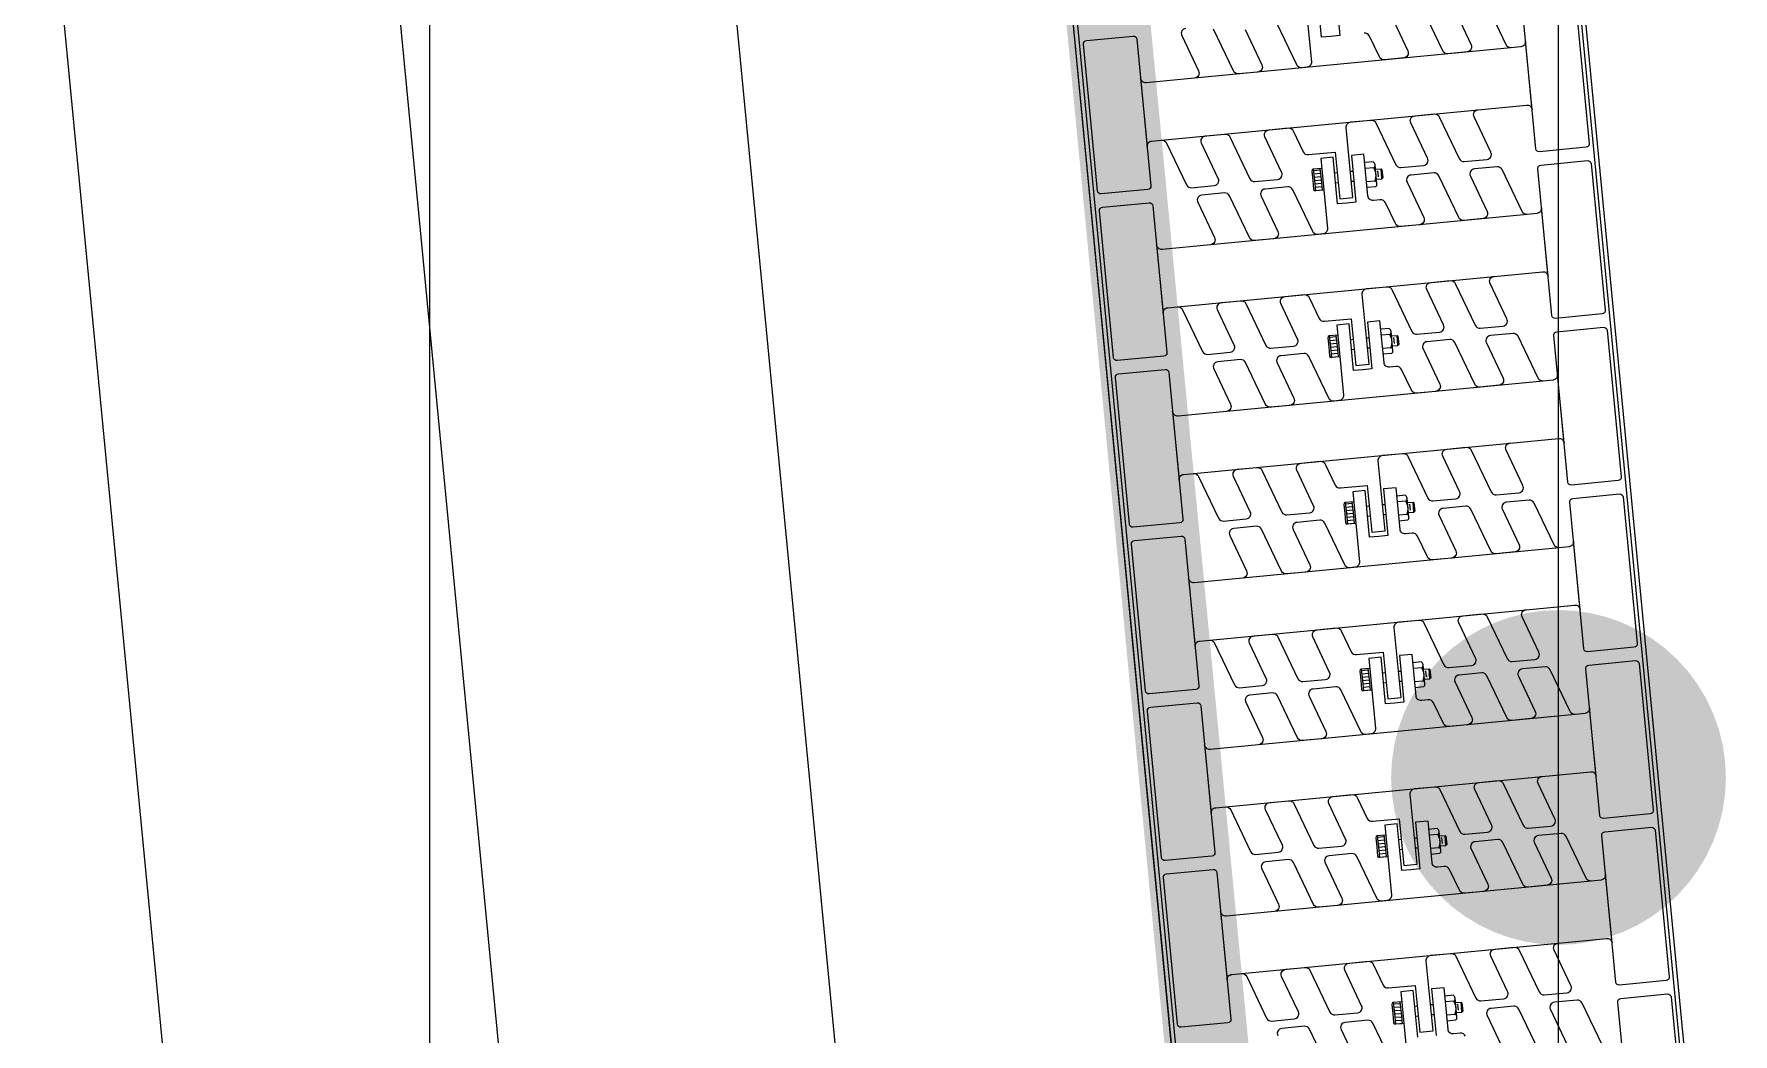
# Model space of a CAD drawing. Header units: millimetres. Extents: x 0 to 1390178, y 0 to 110113.
# Drawn here: x 476686 to 477701, y 20913 to 21510 of the extents above; entities that cross this region are included whole.
import ezdxf
from ezdxf.xclip import XClip

# ---------------------------------------------------------------- set-up
doc = ezdxf.new("R2010")
doc.units = ezdxf.units.MM
doc.header["$LTSCALE"] = 100
doc.header["$XCLIPFRAME"] = 0
doc.linetypes.add('X - 평면도$0$CEN', pattern=[62, 60, -1, 0, -1])
doc.linetypes.add('X - 평면도$0$HID', pattern=[1.5, 1, -0.5])
for name, color, linetype in [('SYM', 7, 'Continuous'), ('X - 평면도$0$AA-EL-PCN4', 4, 'Continuous'), ('X - 평면도$0$AA-WAXM-BRCK', 3, 'Continuous'), ('X - 평면도$0$AA-XXXX-CNTL', 1, 'X - 평면도$0$CEN'), ('X - 평면도$0$램프 패턴', 9, 'Continuous'), ('X - 평면도$0$트랜치', 8, 'Continuous')]:
    doc.layers.add(name, color=color, linetype=linetype)
doc.layers.add('X - 평면도$0$차수판', color=6, linetype='X - 평면도$0$HID', plot=False)

# ---------------------------------------------------------------- blocks, each defined once
blk = doc.blocks.new('*U795')
at = {"layer": 'X - 평면도$0$트랜치'}
for p, q in [((-3265, 259), (-3265, 69.1)), ((-3165, 259), (-3165, 69.1)), ((-3065, 259), (-3065, 69.1)), ((-2965, 259), (-2965, 69.1)), ((-2865, 259), (-2865, 69.1)), ((-2765, 259), (-2765, 69.1)), ((-3230, 46), (-3230, 235.9)), ((-3130, 46), (-3130, 235.9)), ((-3030, 46), (-3030, 235.9)), ((-2930, 46), (-2930, 235.9)), ((-2830, 46), (-2830, 235.9)), ((-2730, 46), (-2730, 235.9)), ((-3297.5, 170.5), (-3304, 170.5)), ((-3304, 166.5), (-3304, 170.5)), ((-3304, 165.5), (-3304, 170.5)), ((-3297.5, 166.5), (-3304, 166.5)), ((-3297.5, 171.5), (-3303, 171.5)), ((-3302, 166.5), (-3302, 170.5)), ((-3300, 166.5), (-3300, 170.5)), ((-3298, 166.5), (-3298, 170.5)), ((-3292, 171.5), (-3297.5, 171.5)), ((-3291, 170.5), (-3297.5, 170.5)), ((-3291, 166.5), (-3297.5, 166.5)), ((-3296, 166.5), (-3296, 170.5)), ((-3294, 166.5), (-3294, 170.5)), ((-3292, 166.5), (-3292, 170.5)), ((-3291, 165.5), (-3291, 170.5)), ((-3197.5, 170.5), (-3204, 170.5)), ((-3204, 166.5), (-3204, 170.5)), ((-3204, 165.5), (-3204, 170.5)), ((-3197.5, 166.5), (-3204, 166.5)), ((-3197.5, 171.5), (-3203, 171.5)), ((-3202, 166.5), (-3202, 170.5)), ((-3200, 166.5), (-3200, 170.5)), ((-3198, 166.5), (-3198, 170.5)), ((-3192, 171.5), (-3197.5, 171.5)), ((-3191, 170.5), (-3197.5, 170.5)), ((-3191, 166.5), (-3197.5, 166.5)), ((-3196, 166.5), (-3196, 170.5)), ((-3194, 166.5), (-3194, 170.5)), ((-3192, 166.5), (-3192, 170.5)), ((-3191, 165.5), (-3191, 170.5)), ((-3097.5, 170.5), (-3104, 170.5)), ((-3104, 166.5), (-3104, 170.5)), ((-3104, 165.5), (-3104, 170.5)), ((-3097.5, 166.5), (-3104, 166.5)), ((-3097.5, 171.5), (-3103, 171.5)), ((-3102, 166.5), (-3102, 170.5)), ((-3100, 166.5), (-3100, 170.5)), ((-3098, 166.5), (-3098, 170.5)), ((-3092, 171.5), (-3097.5, 171.5)), ((-3091, 170.5), (-3097.5, 170.5)), ((-3091, 166.5), (-3097.5, 166.5)), ((-3096, 166.5), (-3096, 170.5)), ((-3094, 166.5), (-3094, 170.5)), ((-3092, 166.5), (-3092, 170.5)), ((-3091, 165.5), (-3091, 170.5)), ((-2997.5, 170.5), (-3004, 170.5)), ((-3004, 166.5), (-3004, 170.5)), ((-3004, 165.5), (-3004, 170.5)), ((-2997.5, 166.5), (-3004, 166.5)), ((-2997.5, 171.5), (-3003, 171.5)), ((-3002, 166.5), (-3002, 170.5)), ((-3000, 166.5), (-3000, 170.5)), ((-2998, 166.5), (-2998, 170.5)), ((-2992, 171.5), (-2997.5, 171.5)), ((-2991, 170.5), (-2997.5, 170.5)), ((-2991, 166.5), (-2997.5, 166.5)), ((-2996, 166.5), (-2996, 170.5)), ((-2994, 166.5), (-2994, 170.5)), ((-2992, 166.5), (-2992, 170.5)), ((-2991, 165.5), (-2991, 170.5)), ((-2897.5, 170.5), (-2904, 170.5)), ((-2904, 166.5), (-2904, 170.5)), ((-2904, 165.5), (-2904, 170.5)), ((-2897.5, 166.5), (-2904, 166.5)), ((-2897.5, 171.5), (-2903, 171.5)), ((-2902, 166.5), (-2902, 170.5)), ((-2900, 166.5), (-2900, 170.5)), ((-2898, 166.5), (-2898, 170.5)), ((-2892, 171.5), (-2897.5, 171.5)), ((-2891, 170.5), (-2897.5, 170.5)), ((-2891, 166.5), (-2897.5, 166.5)), ((-2896, 166.5), (-2896, 170.5)), ((-2894, 166.5), (-2894, 170.5)), ((-2892, 166.5), (-2892, 170.5)), ((-2891, 165.5), (-2891, 170.5)), ((-2797.5, 170.5), (-2804, 170.5)), ((-2804, 166.5), (-2804, 170.5)), ((-2804, 165.5), (-2804, 170.5)), ((-2797.5, 166.5), (-2804, 166.5)), ((-2797.5, 171.5), (-2803, 171.5)), ((-2802, 166.5), (-2802, 170.5)), ((-2800, 166.5), (-2800, 170.5)), ((-2798, 166.5), (-2798, 170.5)), ((-2792, 171.5), (-2797.5, 171.5)), ((-2791, 170.5), (-2797.5, 170.5)), ((-2791, 166.5), (-2797.5, 166.5)), ((-2796, 166.5), (-2796, 170.5)), ((-2794, 166.5), (-2794, 170.5)), ((-2792, 166.5), (-2792, 170.5)), ((-2791, 165.5), (-2791, 170.5)), ((-3300.5, 156.5), (-3300.5, 158)), ((-3294.5, 156.5), (-3294.5, 158)), ((-3200.5, 156.5), (-3200.5, 158)), ((-3194.5, 156.5), (-3194.5, 158)), ((-3100.5, 156.5), (-3100.5, 158)), ((-3094.5, 156.5), (-3094.5, 158)), ((-3000.5, 156.5), (-3000.5, 158)), ((-2994.5, 156.5), (-2994.5, 158)), ((-2900.5, 156.5), (-2900.5, 158)), ((-2894.5, 156.5), (-2894.5, 158)), ((-2800.5, 156.5), (-2800.5, 158)), ((-2794.5, 156.5), (-2794.5, 158)), ((-3300.5, 147), (-3300.5, 148.5)), ((-3294.5, 147), (-3294.5, 148.5)), ((-3200.5, 147), (-3200.5, 148.5)), ((-3194.5, 147), (-3194.5, 148.5)), ((-3100.5, 147), (-3100.5, 148.5)), ((-3094.5, 147), (-3094.5, 148.5)), ((-3000.5, 147), (-3000.5, 148.5)), ((-2994.5, 147), (-2994.5, 148.5)), ((-2900.5, 147), (-2900.5, 148.5)), ((-2894.5, 147), (-2894.5, 148.5)), ((-2800.5, 147), (-2800.5, 148.5)), ((-2794.5, 147), (-2794.5, 148.5)), ((-3305, 134.5), (-3305, 139.5)), ((-3303.2, 133.5), (-3291.8, 133.5)), ((-3301.5, 134.5), (-3301.5, 139.5)), ((-3300.5, 133.5), (-3300.5, 130.2)), ((-3295.5, 132.4), (-3299.2, 132.4)), ((-3294.5, 133.5), (-3294.5, 130.2)), ((-3293.5, 134.5), (-3293.5, 139.5)), ((-3290, 134.5), (-3290, 139.5)), ((-3205, 134.5), (-3205, 139.5)), ((-3203.2, 133.5), (-3191.8, 133.5)), ((-3201.5, 134.5), (-3201.5, 139.5)), ((-3200.5, 133.5), (-3200.5, 130.2)), ((-3195.5, 132.4), (-3199.2, 132.4)), ((-3194.5, 133.5), (-3194.5, 130.2)), ((-3193.5, 134.5), (-3193.5, 139.5)), ((-3190, 134.5), (-3190, 139.5)), ((-3105, 134.5), (-3105, 139.5)), ((-3103.2, 133.5), (-3091.8, 133.5)), ((-3101.5, 134.5), (-3101.5, 139.5)), ((-3100.5, 133.5), (-3100.5, 130.2)), ((-3095.5, 132.4), (-3099.2, 132.4)), ((-3094.5, 133.5), (-3094.5, 130.2)), ((-3093.5, 134.5), (-3093.5, 139.5)), ((-3090, 134.5), (-3090, 139.5)), ((-3005, 134.5), (-3005, 139.5)), ((-3003.2, 133.5), (-2991.8, 133.5)), ((-3001.5, 134.5), (-3001.5, 139.5)), ((-3000.5, 133.5), (-3000.5, 130.2)), ((-2995.5, 132.4), (-2999.2, 132.4)), ((-2994.5, 133.5), (-2994.5, 130.2)), ((-2993.5, 134.5), (-2993.5, 139.5)), ((-2990, 134.5), (-2990, 139.5)), ((-2905, 134.5), (-2905, 139.5)), ((-2903.2, 133.5), (-2891.8, 133.5)), ((-2901.5, 134.5), (-2901.5, 139.5)), ((-2900.5, 133.5), (-2900.5, 130.2)), ((-2895.5, 132.4), (-2899.2, 132.4)), ((-2894.5, 133.5), (-2894.5, 130.2)), ((-2893.5, 134.5), (-2893.5, 139.5)), ((-2890, 134.5), (-2890, 139.5)), ((-2805, 134.5), (-2805, 139.5)), ((-2803.2, 133.5), (-2791.8, 133.5)), ((-2801.5, 134.5), (-2801.5, 139.5)), ((-2800.5, 133.5), (-2800.5, 130.2)), ((-2795.5, 132.4), (-2799.2, 132.4)), ((-2794.5, 133.5), (-2794.5, 130.2)), ((-2793.5, 134.5), (-2793.5, 139.5)), ((-2790, 134.5), (-2790, 139.5)), ((-3300.5, 130.2), (-3299.9, 129.5)), ((-3300.5, 130.2), (-3294.5, 130.2)), ((-3299.9, 129.5), (-3295.2, 129.5)), ((-3294.5, 130.2), (-3295.2, 129.5)), ((-3200.5, 130.2), (-3199.9, 129.5)), ((-3200.5, 130.2), (-3194.5, 130.2)), ((-3199.9, 129.5), (-3195.2, 129.5)), ((-3194.5, 130.2), (-3195.2, 129.5)), ((-3100.5, 130.2), (-3099.9, 129.5)), ((-3100.5, 130.2), (-3094.5, 130.2)), ((-3099.9, 129.5), (-3095.2, 129.5)), ((-3094.5, 130.2), (-3095.2, 129.5)), ((-3000.5, 130.2), (-2999.9, 129.5)), ((-3000.5, 130.2), (-2994.5, 130.2)), ((-2999.9, 129.5), (-2995.2, 129.5)), ((-2994.5, 130.2), (-2995.2, 129.5)), ((-2900.5, 130.2), (-2899.9, 129.5)), ((-2900.5, 130.2), (-2894.5, 130.2)), ((-2899.9, 129.5), (-2895.2, 129.5)), ((-2894.5, 130.2), (-2895.2, 129.5)), ((-2800.5, 130.2), (-2799.9, 129.5)), ((-2800.5, 130.2), (-2794.5, 130.2)), ((-2799.9, 129.5), (-2795.2, 129.5)), ((-2794.5, 130.2), (-2795.2, 129.5))]:
    blk.add_line(p, q, dxfattribs=at)
for points in [[(-5695, 305), (-5695, 0), (805, 0), (805, 305)], [(802.5, 2.5), (802.5, 302.5), (-5692.5, 302.5), (-5692.5, 2.5)]]:
    blk.add_lwpolyline(points, close=True, dxfattribs=at)
for points in [[(-3291.5, 268, -0.414214), (-3293.5, 270), (-3293.5, 298, -0.414214), (-3291.5, 300), (-3203.5, 300, -0.414214), (-3201.5, 298), (-3201.5, 270, -0.414214), (-3203.5, 268)], [(-3191.5, 268, -0.414214), (-3193.5, 270), (-3193.5, 298, -0.414214), (-3191.5, 300), (-3103.5, 300, -0.414214), (-3101.5, 298), (-3101.5, 270, -0.414214), (-3103.5, 268)], [(-3091.5, 268, -0.414214), (-3093.5, 270), (-3093.5, 298, -0.414214), (-3091.5, 300), (-3003.5, 300, -0.414214), (-3001.5, 298), (-3001.5, 270, -0.414214), (-3003.5, 268)], [(-2991.5, 268, -0.414214), (-2993.5, 270), (-2993.5, 298, -0.414214), (-2991.5, 300), (-2903.5, 300, -0.414214), (-2901.5, 298), (-2901.5, 270, -0.414214), (-2903.5, 268)], [(-2891.5, 268, -0.414214), (-2893.5, 270), (-2893.5, 298, -0.414214), (-2891.5, 300), (-2803.5, 300, -0.414214), (-2801.5, 298), (-2801.5, 270, -0.414214), (-2803.5, 268)], [(-2791.5, 268, -0.414214), (-2793.5, 270), (-2793.5, 298, -0.414214), (-2791.5, 300), (-2703.5, 300, -0.414214), (-2701.5, 298), (-2701.5, 270, -0.414214), (-2703.5, 268)], [(-3265, 194.6), (-3265, 183, -0.315299), (-3267, 180.2), (-3280, 175.5, 0.315299), (-3282, 172.6), (-3282, 156.5), (-3310, 156.5), (-3310, 148.5), (-3268, 148.5, -0.414214), (-3265, 145.5), (-3265, 133.4, -0.315299), (-3267, 130.6), (-3293, 121.1, 0.315299), (-3295, 118.3), (-3295, 104.7, 0.520567), (-3291, 101.9), (-3269, 109.9, -0.520567), (-3265, 107.1), (-3265, 95.4, -0.315299), (-3267, 92.6), (-3293, 83.1, 0.315299), (-3295, 80.3), (-3295, 66.7, 0.520567), (-3291, 63.9), (-3269, 71.9, -0.520567), (-3265, 69.1), (-3265, 40, -0.414214), (-3268, 37), (-3227, 37, -0.414214), (-3230, 40), (-3230, 46, -0.315299), (-3228, 48.8), (-3202, 58.3, 0.315299), (-3200, 61.1), (-3200, 74.7, 0.520567), (-3204, 77.5), (-3226, 69.5, -0.520567), (-3230, 72.4), (-3230, 84, -0.315299), (-3228, 86.8), (-3202, 96.3, 0.315299), (-3200, 99.1), (-3200, 112.7, 0.520567), (-3204, 115.5), (-3226, 107.5, -0.520567), (-3230, 110.4), (-3230, 122, -0.315299), (-3228, 124.8), (-3215, 129.5, 0.315299), (-3213, 132.4), (-3213, 136.5, -0.414214), (-3210, 139.5), (-3185, 139.5), (-3185, 147), (-3213, 147), (-3213, 152.5), (-3213, 158), (-3185, 158), (-3185, 165.5), (-3227, 165.5, -0.414214), (-3230, 168.5), (-3230, 171.6, -0.315299), (-3228, 174.4), (-3202, 183.9, 0.315299), (-3200, 186.7), (-3200, 200.3, 0.520567), (-3204, 203.1), (-3226, 195.1, -0.520567), (-3230, 197.9), (-3230, 209.6, -0.315299), (-3228, 212.4), (-3202, 221.9, 0.315299), (-3200, 224.7), (-3200, 238.3, 0.520567), (-3204, 241.1), (-3226, 233.1, -0.520567), (-3230, 235.9), (-3230, 265, -0.414214), (-3227, 268), (-3268, 268, -0.414214), (-3265, 265), (-3265, 259, -0.315299), (-3267, 256.2), (-3293, 246.7, 0.315299), (-3295, 243.9), (-3295, 230.3, 0.520567), (-3291, 227.5), (-3269, 235.5, -0.520567), (-3265, 232.6), (-3265, 221, -0.315299), (-3267, 218.2), (-3293, 208.7, 0.315299), (-3295, 205.9), (-3295, 192.3, 0.520567), (-3291, 189.5), (-3269, 197.5, -0.520567)], [(-3165, 194.6), (-3165, 183, -0.315299), (-3167, 180.2), (-3180, 175.5, 0.315299), (-3182, 172.6), (-3182, 156.5), (-3210, 156.5), (-3210, 148.5), (-3168, 148.5, -0.414214), (-3165, 145.5), (-3165, 133.4, -0.315299), (-3167, 130.6), (-3193, 121.1, 0.315299), (-3195, 118.3), (-3195, 104.7, 0.520567), (-3191, 101.9), (-3169, 109.9, -0.520567), (-3165, 107.1), (-3165, 95.4, -0.315299), (-3167, 92.6), (-3193, 83.1, 0.315299), (-3195, 80.3), (-3195, 66.7, 0.520567), (-3191, 63.9), (-3169, 71.9, -0.520567), (-3165, 69.1), (-3165, 40, -0.414214), (-3168, 37), (-3127, 37, -0.414214), (-3130, 40), (-3130, 46, -0.315299), (-3128, 48.8), (-3102, 58.3, 0.315299), (-3100, 61.1), (-3100, 74.7, 0.520567), (-3104, 77.5), (-3126, 69.5, -0.520567), (-3130, 72.4), (-3130, 84, -0.315299), (-3128, 86.8), (-3102, 96.3, 0.315299), (-3100, 99.1), (-3100, 112.7, 0.520567), (-3104, 115.5), (-3126, 107.5, -0.520567), (-3130, 110.4), (-3130, 122, -0.315299), (-3128, 124.8), (-3115, 129.5, 0.315299), (-3113, 132.4), (-3113, 136.5, -0.414214), (-3110, 139.5), (-3085, 139.5), (-3085, 147), (-3113, 147), (-3113, 152.5), (-3113, 158), (-3085, 158), (-3085, 165.5), (-3127, 165.5, -0.414214), (-3130, 168.5), (-3130, 171.6, -0.315299), (-3128, 174.4), (-3102, 183.9, 0.315299), (-3100, 186.7), (-3100, 200.3, 0.520567), (-3104, 203.1), (-3126, 195.1, -0.520567), (-3130, 197.9), (-3130, 209.6, -0.315299), (-3128, 212.4), (-3102, 221.9, 0.315299), (-3100, 224.7), (-3100, 238.3, 0.520567), (-3104, 241.1), (-3126, 233.1, -0.520567), (-3130, 235.9), (-3130, 265, -0.414214), (-3127, 268), (-3168, 268, -0.414214), (-3165, 265), (-3165, 259, -0.315299), (-3167, 256.2), (-3193, 246.7, 0.315299), (-3195, 243.9), (-3195, 230.3, 0.520567), (-3191, 227.5), (-3169, 235.5, -0.520567), (-3165, 232.6), (-3165, 221, -0.315299), (-3167, 218.2), (-3193, 208.7, 0.315299), (-3195, 205.9), (-3195, 192.3, 0.520567), (-3191, 189.5), (-3169, 197.5, -0.520567)], [(-3065, 194.6), (-3065, 183, -0.315299), (-3067, 180.2), (-3080, 175.5, 0.315299), (-3082, 172.6), (-3082, 156.5), (-3110, 156.5), (-3110, 148.5), (-3068, 148.5, -0.414214), (-3065, 145.5), (-3065, 133.4, -0.315299), (-3067, 130.6), (-3093, 121.1, 0.315299), (-3095, 118.3), (-3095, 104.7, 0.520567), (-3091, 101.9), (-3069, 109.9, -0.520567), (-3065, 107.1), (-3065, 95.4, -0.315299), (-3067, 92.6), (-3093, 83.1, 0.315299), (-3095, 80.3), (-3095, 66.7, 0.520567), (-3091, 63.9), (-3069, 71.9, -0.520567), (-3065, 69.1), (-3065, 40, -0.414214), (-3068, 37), (-3027, 37, -0.414214), (-3030, 40), (-3030, 46, -0.315299), (-3028, 48.8), (-3002, 58.3, 0.315299), (-3000, 61.1), (-3000, 74.7, 0.520567), (-3004, 77.5), (-3026, 69.5, -0.520567), (-3030, 72.4), (-3030, 84, -0.315299), (-3028, 86.8), (-3002, 96.3, 0.315299), (-3000, 99.1), (-3000, 112.7, 0.520567), (-3004, 115.5), (-3026, 107.5, -0.520567), (-3030, 110.4), (-3030, 122, -0.315299), (-3028, 124.8), (-3015, 129.5, 0.315299), (-3013, 132.4), (-3013, 136.5, -0.414214), (-3010, 139.5), (-2985, 139.5), (-2985, 147), (-3013, 147), (-3013, 152.5), (-3013, 158), (-2985, 158), (-2985, 165.5), (-3027, 165.5, -0.414214), (-3030, 168.5), (-3030, 171.6, -0.315299), (-3028, 174.4), (-3002, 183.9, 0.315299), (-3000, 186.7), (-3000, 200.3, 0.520567), (-3004, 203.1), (-3026, 195.1, -0.520567), (-3030, 197.9), (-3030, 209.6, -0.315299), (-3028, 212.4), (-3002, 221.9, 0.315299), (-3000, 224.7), (-3000, 238.3, 0.520567), (-3004, 241.1), (-3026, 233.1, -0.520567), (-3030, 235.9), (-3030, 265, -0.414214), (-3027, 268), (-3068, 268, -0.414214), (-3065, 265), (-3065, 259, -0.315299), (-3067, 256.2), (-3093, 246.7, 0.315299), (-3095, 243.9), (-3095, 230.3, 0.520567), (-3091, 227.5), (-3069, 235.5, -0.520567), (-3065, 232.6), (-3065, 221, -0.315299), (-3067, 218.2), (-3093, 208.7, 0.315299), (-3095, 205.9), (-3095, 192.3, 0.520567), (-3091, 189.5), (-3069, 197.5, -0.520567)], [(-2965, 194.6), (-2965, 183, -0.315299), (-2967, 180.2), (-2980, 175.5, 0.315299), (-2982, 172.6), (-2982, 156.5), (-3010, 156.5), (-3010, 148.5), (-2968, 148.5, -0.414214), (-2965, 145.5), (-2965, 133.4, -0.315299), (-2967, 130.6), (-2993, 121.1, 0.315299), (-2995, 118.3), (-2995, 104.7, 0.520567), (-2991, 101.9), (-2969, 109.9, -0.520567), (-2965, 107.1), (-2965, 95.4, -0.315299), (-2967, 92.6), (-2993, 83.1, 0.315299), (-2995, 80.3), (-2995, 66.7, 0.520567), (-2991, 63.9), (-2969, 71.9, -0.520567), (-2965, 69.1), (-2965, 40, -0.414214), (-2968, 37), (-2927, 37, -0.414214), (-2930, 40), (-2930, 46, -0.315299), (-2928, 48.8), (-2902, 58.3, 0.315299), (-2900, 61.1), (-2900, 74.7, 0.520567), (-2904, 77.5), (-2926, 69.5, -0.520567), (-2930, 72.4), (-2930, 84, -0.315299), (-2928, 86.8), (-2902, 96.3, 0.315299), (-2900, 99.1), (-2900, 112.7, 0.520567), (-2904, 115.5), (-2926, 107.5, -0.520567), (-2930, 110.4), (-2930, 122, -0.315299), (-2928, 124.8), (-2915, 129.5, 0.315299), (-2913, 132.4), (-2913, 136.5, -0.414214), (-2910, 139.5), (-2885, 139.5), (-2885, 147), (-2913, 147), (-2913, 152.5), (-2913, 158), (-2885, 158), (-2885, 165.5), (-2927, 165.5, -0.414214), (-2930, 168.5), (-2930, 171.6, -0.315299), (-2928, 174.4), (-2902, 183.9, 0.315299), (-2900, 186.7), (-2900, 200.3, 0.520567), (-2904, 203.1), (-2926, 195.1, -0.520567), (-2930, 197.9), (-2930, 209.6, -0.315299), (-2928, 212.4), (-2902, 221.9, 0.315299), (-2900, 224.7), (-2900, 238.3, 0.520567), (-2904, 241.1), (-2926, 233.1, -0.520567), (-2930, 235.9), (-2930, 265, -0.414214), (-2927, 268), (-2968, 268, -0.414214), (-2965, 265), (-2965, 259, -0.315299), (-2967, 256.2), (-2993, 246.7, 0.315299), (-2995, 243.9), (-2995, 230.3, 0.520567), (-2991, 227.5), (-2969, 235.5, -0.520567), (-2965, 232.6), (-2965, 221, -0.315299), (-2967, 218.2), (-2993, 208.7, 0.315299), (-2995, 205.9), (-2995, 192.3, 0.520567), (-2991, 189.5), (-2969, 197.5, -0.520567)], [(-2865, 194.6), (-2865, 183, -0.315299), (-2867, 180.2), (-2880, 175.5, 0.315299), (-2882, 172.6), (-2882, 156.5), (-2910, 156.5), (-2910, 148.5), (-2868, 148.5, -0.414214), (-2865, 145.5), (-2865, 133.4, -0.315299), (-2867, 130.6), (-2893, 121.1, 0.315299), (-2895, 118.3), (-2895, 104.7, 0.520567), (-2891, 101.9), (-2869, 109.9, -0.520567), (-2865, 107.1), (-2865, 95.4, -0.315299), (-2867, 92.6), (-2893, 83.1, 0.315299), (-2895, 80.3), (-2895, 66.7, 0.520567), (-2891, 63.9), (-2869, 71.9, -0.520567), (-2865, 69.1), (-2865, 40, -0.414214), (-2868, 37), (-2827, 37, -0.414214), (-2830, 40), (-2830, 46, -0.315299), (-2828, 48.8), (-2802, 58.3, 0.315299), (-2800, 61.1), (-2800, 74.7, 0.520567), (-2804, 77.5), (-2826, 69.5, -0.520567), (-2830, 72.4), (-2830, 84, -0.315299), (-2828, 86.8), (-2802, 96.3, 0.315299), (-2800, 99.1), (-2800, 112.7, 0.520567), (-2804, 115.5), (-2826, 107.5, -0.520567), (-2830, 110.4), (-2830, 122, -0.315299), (-2828, 124.8), (-2815, 129.5, 0.315299), (-2813, 132.4), (-2813, 136.5, -0.414214), (-2810, 139.5), (-2785, 139.5), (-2785, 147), (-2813, 147), (-2813, 152.5), (-2813, 158), (-2785, 158), (-2785, 165.5), (-2827, 165.5, -0.414214), (-2830, 168.5), (-2830, 171.6, -0.315299), (-2828, 174.4), (-2802, 183.9, 0.315299), (-2800, 186.7), (-2800, 200.3, 0.520567), (-2804, 203.1), (-2826, 195.1, -0.520567), (-2830, 197.9), (-2830, 209.6, -0.315299), (-2828, 212.4), (-2802, 221.9, 0.315299), (-2800, 224.7), (-2800, 238.3, 0.520567), (-2804, 241.1), (-2826, 233.1, -0.520567), (-2830, 235.9), (-2830, 265, -0.414214), (-2827, 268), (-2868, 268, -0.414214), (-2865, 265), (-2865, 259, -0.315299), (-2867, 256.2), (-2893, 246.7, 0.315299), (-2895, 243.9), (-2895, 230.3, 0.520567), (-2891, 227.5), (-2869, 235.5, -0.520567), (-2865, 232.6), (-2865, 221, -0.315299), (-2867, 218.2), (-2893, 208.7, 0.315299), (-2895, 205.9), (-2895, 192.3, 0.520567), (-2891, 189.5), (-2869, 197.5, -0.520567)], [(-3393.5, 7), (-3393.5, 35, -0.414214), (-3391.5, 37), (-3303.5, 37, -0.414214), (-3301.5, 35), (-3301.5, 7, -0.414214), (-3303.5, 5), (-3391.5, 5, -0.414214)], [(-3293.5, 7), (-3293.5, 35, -0.414214), (-3291.5, 37), (-3203.5, 37, -0.414214), (-3201.5, 35), (-3201.5, 7, -0.414214), (-3203.5, 5), (-3291.5, 5, -0.414214)], [(-3193.5, 7), (-3193.5, 35, -0.414214), (-3191.5, 37), (-3103.5, 37, -0.414214), (-3101.5, 35), (-3101.5, 7, -0.414214), (-3103.5, 5), (-3191.5, 5, -0.414214)], [(-3093.5, 7), (-3093.5, 35, -0.414214), (-3091.5, 37), (-3003.5, 37, -0.414214), (-3001.5, 35), (-3001.5, 7, -0.414214), (-3003.5, 5), (-3091.5, 5, -0.414214)], [(-2993.5, 7), (-2993.5, 35, -0.414214), (-2991.5, 37), (-2903.5, 37, -0.414214), (-2901.5, 35), (-2901.5, 7, -0.414214), (-2903.5, 5), (-2991.5, 5, -0.414214)], [(-2893.5, 7), (-2893.5, 35, -0.414214), (-2891.5, 37), (-2803.5, 37, -0.414214), (-2801.5, 35), (-2801.5, 7, -0.414214), (-2803.5, 5), (-2891.5, 5, -0.414214)], [(-2793.5, 7), (-2793.5, 35, -0.414214), (-2791.5, 37), (-2703.5, 37, -0.414214), (-2701.5, 35), (-2701.5, 7, -0.414214), (-2703.5, 5), (-2791.5, 5, -0.414214)]]:
    blk.add_lwpolyline(points, format="xyb", close=True, dxfattribs=at)
for points in [[(-3328, 48.8), (-3302, 58.3, 0.315299), (-3300, 61.1), (-3300, 74.7, 0.520567), (-3304, 77.5), (-3326, 69.5, -0.520567)], [(-3328, 86.8), (-3302, 96.3, 0.315299), (-3300, 99.1), (-3300, 112.7, 0.520567), (-3304, 115.5), (-3326, 107.5, -0.520567)], [(-3315, 129.5, 0.315299), (-3313, 132.4), (-3313, 136.5, -0.414214), (-3310, 139.5), (-3285, 139.5), (-3285, 147), (-3313, 147)], [(-3313, 158), (-3285, 158), (-3285, 165.5), (-3327, 165.5, -0.414214)], [(-3328, 174.4), (-3302, 183.9, 0.315299), (-3300, 186.7), (-3300, 200.3, 0.520567), (-3304, 203.1), (-3326, 195.1, -0.520567)], [(-3328, 212.4), (-3302, 221.9, 0.315299), (-3300, 224.7), (-3300, 238.3, 0.520567), (-3304, 241.1)], [(-2704, 77.5), (-2726, 69.5, -0.520567), (-2730, 72.4), (-2730, 84, -0.315299), (-2728, 86.8), (-2702, 96.3, 0.315299)], [(-2704, 115.5), (-2726, 107.5, -0.520567), (-2730, 110.4), (-2730, 122, -0.315299), (-2728, 124.8), (-2715, 129.5, 0.315299), (-2713, 132.4)], [(-2685, 165.5), (-2727, 165.5, -0.414214), (-2730, 168.5), (-2730, 171.6, -0.315299), (-2728, 174.4), (-2702, 183.9, 0.315299)], [(-2704, 203.1), (-2726, 195.1, -0.520567), (-2730, 197.9), (-2730, 209.6, -0.315299), (-2728, 212.4), (-2702, 221.9, 0.315299)], [(-2700, 238.3, 0.520567), (-2704, 241.1), (-2726, 233.1, -0.520567), (-2730, 235.9), (-2730, 265, -0.414214), (-2727, 268), (-2768, 268, -0.414214), (-2765, 265), (-2765, 259, -0.315299), (-2767, 256.2), (-2793, 246.7, 0.315299), (-2795, 243.9), (-2795, 230.3, 0.520567), (-2791, 227.5), (-2769, 235.5, -0.520567), (-2765, 232.6), (-2765, 221, -0.315299), (-2767, 218.2), (-2793, 208.7, 0.315299), (-2795, 205.9), (-2795, 192.3, 0.520567), (-2791, 189.5), (-2769, 197.5, -0.520567), (-2765, 194.6), (-2765, 183, -0.315299), (-2767, 180.2), (-2780, 175.5, 0.315299), (-2782, 172.6), (-2782, 156.5), (-2810, 156.5), (-2810, 148.5), (-2768, 148.5, -0.414214), (-2765, 145.5), (-2765, 133.4, -0.315299), (-2767, 130.6), (-2793, 121.1, 0.315299), (-2795, 118.3), (-2795, 104.7, 0.520567), (-2791, 101.9), (-2769, 109.9, -0.520567), (-2765, 107.1), (-2765, 95.4, -0.315299), (-2767, 92.6), (-2793, 83.1, 0.315299), (-2795, 80.3), (-2795, 66.7, 0.520567), (-2791, 63.9), (-2769, 71.9, -0.520567), (-2765, 69.1), (-2765, 40, -0.414214), (-2768, 37), (-2727, 37, -0.414214), (-2730, 40), (-2730, 46, -0.315299), (-2728, 48.8), (-2702, 58.3, 0.315299)]]:
    blk.add_lwpolyline(points, format="xyb", dxfattribs=at)
blk.add_lwpolyline([(-2685, 147), (-2713, 147), (-2713, 152.5), (-2713, 158), (-2685, 158)], dxfattribs=at)
for centre, radius, start, end in [((-3303, 170.5), 1, 90, 180), ((-3292, 170.5), 1, 0, 90), ((-3203, 170.5), 1, 90, 180), ((-3192, 170.5), 1, 0, 90), ((-3103, 170.5), 1, 90, 180), ((-3092, 170.5), 1, 0, 90), ((-3003, 170.5), 1, 90, 180), ((-2992, 170.5), 1, 0, 90), ((-2903, 170.5), 1, 90, 180), ((-2892, 170.5), 1, 0, 90), ((-2803, 170.5), 1, 90, 180), ((-2792, 170.5), 1, 0, 90), ((-3303.2, 135.5), 2.03, 210.5102, 329.4897), ((-3297.5, 142), 8.5, 241.9275, 298.0725), ((-3297.5, 142), 8.5, 241.9275, 298.0725), ((-3291.8, 135.5), 2.03, 210.5102, 329.4898), ((-3203.2, 135.5), 2.03, 210.5102, 329.4897), ((-3197.5, 142), 8.5, 241.9275, 298.0725), ((-3197.5, 142), 8.5, 241.9275, 298.0725), ((-3191.8, 135.5), 2.03, 210.5102, 329.4898), ((-3103.2, 135.5), 2.03, 210.5102, 329.4897), ((-3097.5, 142), 8.5, 241.9275, 298.0725), ((-3097.5, 142), 8.5, 241.9275, 298.0725), ((-3091.8, 135.5), 2.03, 210.5102, 329.4898), ((-3003.2, 135.5), 2.03, 210.5102, 329.4897), ((-2997.5, 142), 8.5, 241.9275, 298.0725), ((-2997.5, 142), 8.5, 241.9275, 298.0725), ((-2991.8, 135.5), 2.03, 210.5102, 329.4898), ((-2903.2, 135.5), 2.03, 210.5102, 329.4897), ((-2897.5, 142), 8.5, 241.9275, 298.0725), ((-2897.5, 142), 8.5, 241.9275, 298.0725), ((-2891.8, 135.5), 2.03, 210.5102, 329.4898), ((-2803.2, 135.5), 2.03, 210.5102, 329.4897), ((-2797.5, 142), 8.5, 241.9275, 298.0725), ((-2797.5, 142), 8.5, 241.9275, 298.0725), ((-2791.8, 135.5), 2.03, 210.5102, 329.4898)]:
    blk.add_arc(centre, radius, start, end, dxfattribs=at)
blk = doc.blocks.new('X - 평면도$0$zw$A78B')
at = {"layer": 'X - 평면도$0$AA-EL-PCN4'}
blk.add_line((-49777.6, -48211.9), (-49156.2, -54682.1), dxfattribs=at)
at = {"layer": 'X - 평면도$0$램프 패턴'}
for p, q in [((-49976.7, -48231), (-49355.3, -54701.3)), ((-50175.8, -48250.2), (-49554.4, -54720.4)), ((-50374.9, -48269.3), (-49753.4, -54739.5))]:
    blk.add_line(p, q, dxfattribs=at)
at = {"layer": 'X - 평면도$0$트랜치', "rotation": 95.48634014958196}
blk.add_blockref('*U795', (-49397.1, -48984.1), dxfattribs=at)
blk = doc.blocks.new('X - 평면도', base_point=(-475.4, -286.7))
at = {"layer": 'X - 평면도$0$AA-XXXX-CNTL'}
blk.add_line((706172, 68689.6), (706172, 19243.1), dxfattribs=at)
at = {"layer": 'X - 평면도$0$차수판', "const_width": 50}
blk.add_lwpolyline([(706893.4, 34121.2), (706214.6, 41188.7)], dxfattribs=at)
at = {"layer": 'X - 평면도$0$AA-WAXM-BRCK'}
blk.add_blockref('X - 평면도$0$zw$A78B', (756000, 89100), dxfattribs=at)

msp = doc.modelspace()

# ---------------------------------------------------------------- block references
ref = msp.add_blockref('X - 평면도', (-229725.3, -16179.1))
XClip(ref).set_block_clipping_path([(649249.9173510048, 15892.4063044181), (733249.9173510048, 75292.406304418)])

# ---------------------------------------------------------------- next in the draw order: linework, layer by layer
at = {"layer": 'SYM'}
msp.add_line((477596.6, 8039), (477596.6, 25127.1), dxfattribs=at)
at = {"layer": 'SYM', "const_width": 99.9}
msp.add_lwpolyline([(477596.6, 21015.7, -1), (477596.6, 21115.8, -1)], format="xyb", close=True, dxfattribs=at)

doc.saveas('drawing.dxf')
